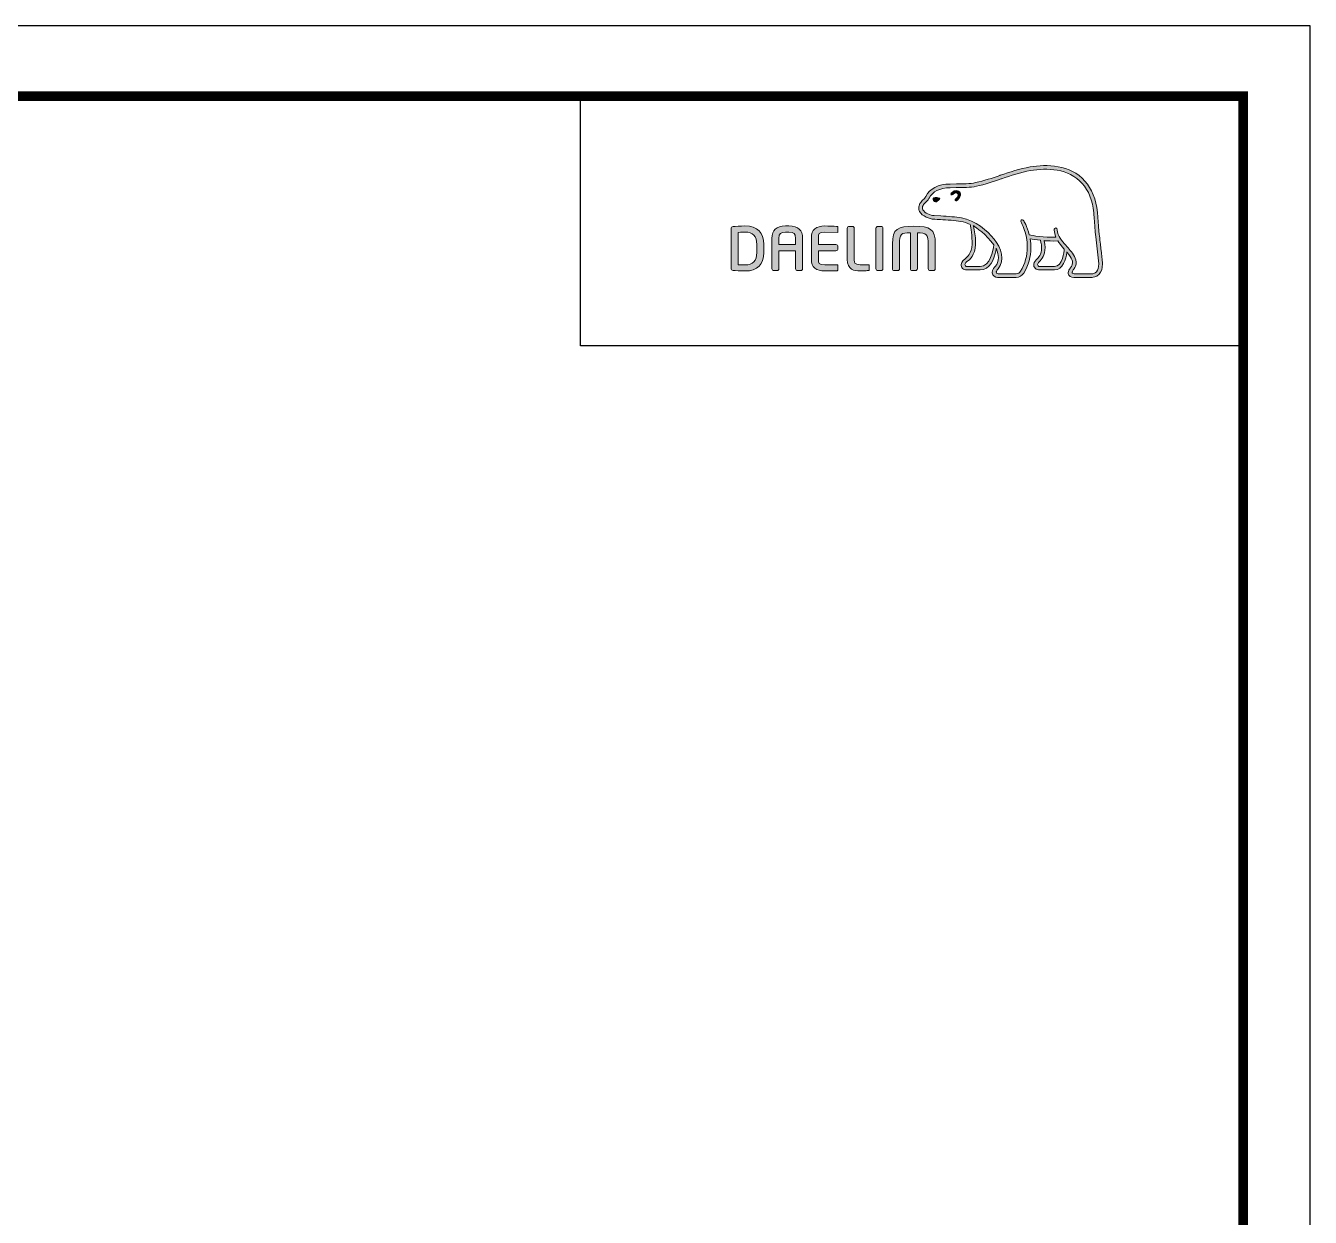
# Model space of a CAD drawing. Extents: x 0 to 1128, y 0 to 827.
# Drawn here: x 778.8 to 1128.4, y 502.5 to 826.8 of the extents above; entities that cross this region are included whole.
import ezdxf

# ---------------------------------------------------------------- set-up
doc = ezdxf.new("R2010")
doc.units = 0
doc.header["$LTSCALE"] = 10
doc.header["$MEASUREMENT"] = 0
doc.layers.get('0').update_dxf_attribs({"linetype": 'CONTINUOUS'})
doc.layers.add('레이어 1', color=7, linetype='CONTINUOUS', lineweight=0)

msp = doc.modelspace()

# ---------------------------------------------------------------- hatches: boundary and pattern name
at = {"layer": '레이어 1'}
h = msp.add_hatch(color=5, dxfattribs=at)
h.dxf.hatch_style = 1
edge = h.paths.add_edge_path(flags=16)
edge.add_spline(control_points=[(1070.21, 759.84), (1069.72, 759.3), (1069.1, 759.29), (1069.08, 759.29), (1069.08, 759.29), (1064.13, 759.29), (1064.13, 759.29), (1063.95, 759.29), (1063.81, 759.34), (1063.72, 759.42), (1063.64, 759.5), (1063.61, 759.61), (1063.61, 759.75), (1063.61, 760.03), (1063.81, 760.28), (1064.03, 760.56), (1064.23, 760.81), (1064.42, 761.06), (1064.52, 761.36), (1064.79, 762.09), (1064.77, 762.87), (1064.44, 763.55), (1063.86, 764.79), (1062.99, 765.76), (1062.15, 766.71), (1062.15, 766.71), (1061.87, 767.02), (1061.87, 767.02), (1060.78, 768.24), (1059.65, 769.5), (1059.56, 771.2), (1059.54, 771.54), (1059.38, 771.75), (1059.16, 771.74), (1059.16, 771.74), (1058.84, 771.58), (1058.84, 771.58), (1058.75, 771.49), (1058.7, 771.35), (1058.7, 771.18), (1058.7, 771.18), (1058.7, 771.12), (1058.7, 771.12), (1058.75, 770.51), (1058.9, 769.9), (1059.15, 769.27), (1059.15, 769.27), (1059.18, 769.21), (1059.18, 769.21), (1059.18, 769.21), (1059.11, 769.21), (1059.11, 769.21), (1055.94, 769.08), (1052.82, 769.68), (1051.91, 769.9), (1051.34, 772.17), (1050.42, 773.68), (1050.38, 773.74), (1050.31, 773.86), (1050.2, 773.95), (1050.09, 773.98), (1050.09, 773.98), (1049.82, 773.94), (1049.79, 773.94), (1049.77, 773.91), (1049.72, 773.84), (1049.62, 773.71), (1049.62, 773.71), (1049.6, 773.59), (1049.6, 773.59), (1049.6, 773.59), (1049.69, 773.29), (1049.69, 773.29), (1049.76, 773.17), (1051.39, 770.32), (1051.39, 766.53), (1051.39, 764.2), (1050.78, 762), (1049.57, 759.99), (1049.28, 759.5), (1048.9, 759.29), (1048.33, 759.29), (1048.33, 759.29), (1043.45, 759.29), (1043.45, 759.29), (1043.29, 759.29), (1042.95, 759.4), (1042.95, 759.76), (1042.95, 759.95), (1043.13, 760.27), (1043.43, 760.61), (1045.47, 762.87), (1044.29, 766.41), (1042.34, 768.73), (1040.46, 770.98), (1037.39, 773.81), (1033.44, 774.51), (1032.04, 774.75), (1029.75, 774.89), (1027.89, 775), (1027.89, 775), (1026.02, 775.11), (1026.02, 775.11), (1025.05, 775.19), (1023.46, 775.78), (1022.98, 776.69), (1022.77, 777.07), (1022.8, 777.46), (1023.05, 777.9), (1023.21, 778.17), (1023.44, 778.4), (1023.71, 778.68), (1024.02, 778.99), (1024.34, 779.31), (1024.59, 779.74), (1024.59, 779.74), (1024.66, 779.87), (1024.66, 779.87), (1025.6, 781.68), (1027.54, 782.63), (1030.43, 782.7), (1030.43, 782.7), (1032.06, 782.72), (1032.06, 782.72), (1033.84, 782.73), (1035.87, 782.74), (1037.54, 783.1), (1039.88, 783.6), (1042.23, 784.41), (1044.3, 785.11), (1044.3, 785.11), (1044.37, 785.13), (1044.37, 785.13), (1046.93, 786.01), (1049.58, 786.92), (1052.29, 787.36), (1056.63, 788.08), (1062.59, 788.05), (1066.34, 783.85), (1068.07, 781.9), (1069.13, 779.22), (1069.5, 775.88), (1069.5, 775.88), (1069.49, 775.89), (1069.48, 775.9), (1069.5, 775.84), (1069.53, 775.46), (1069.69, 773.34), (1069.73, 772.32), (1069.78, 771.26), (1070.05, 769.31), (1070.05, 769.31), (1070.8, 762.76), (1070.8, 762.76), (1070.8, 762.76), (1070.85, 761.96), (1070.85, 761.96), (1070.85, 761.02), (1070.63, 760.31), (1070.21, 759.84)], knot_values=[0, 0, 0, 0, 1, 1, 1, 2, 2, 2, 3, 3, 3, 4, 4, 4, 5, 5, 5, 6, 6, 6, 7, 7, 7, 8, 8, 8, 9, 9, 9, 10, 10, 10, 11, 11, 11, 12, 12, 12, 13, 13, 13, 14, 14, 14, 15, 15, 15, 16, 16, 16, 17, 17, 17, 18, 18, 18, 19, 19, 19, 20, 20, 20, 21, 21, 21, 22, 22, 22, 23, 23, 23, 24, 24, 24, 25, 25, 25, 26, 26, 26, 27, 27, 27, 28, 28, 28, 29, 29, 29, 30, 30, 30, 31, 31, 31, 32, 32, 32, 33, 33, 33, 34, 34, 34, 35, 35, 35, 36, 36, 36, 37, 37, 37, 38, 38, 38, 39, 39, 39, 40, 40, 40, 41, 41, 41, 42, 42, 42, 43, 43, 43, 44, 44, 44, 45, 45, 45, 46, 46, 46, 47, 47, 47, 48, 48, 48, 49, 49, 49, 50, 50, 50, 51, 51, 51, 52, 52, 52, 53, 53, 53, 53], degree=3, periodic=0)
edge = h.paths.add_edge_path(flags=16)
edge.add_spline(control_points=[(1058.77, 761.25), (1058.77, 761.25), (1054.74, 761.25), (1054.74, 761.25), (1054.44, 761.25), (1054.2, 761.49), (1054.2, 761.8), (1054.2, 762.01), (1054.39, 762.28), (1054.56, 762.46), (1055.38, 763.25), (1056.22, 764.33), (1056.22, 766.39), (1056.22, 766.39), (1056.17, 767.32), (1056.17, 767.32), (1056.17, 767.32), (1056.02, 768.23), (1056.02, 768.23), (1056.02, 768.23), (1056.01, 768.29), (1056.01, 768.29), (1056.01, 768.29), (1056.07, 768.28), (1056.07, 768.28), (1056.82, 768.23), (1058.29, 768.15), (1059.69, 768.22), (1060.04, 767.65), (1060.61, 766.92), (1061.45, 765.96), (1061.41, 765.47), (1061.01, 761.25), (1058.77, 761.25)], knot_values=[0, 0, 0, 0, 1, 1, 1, 2, 2, 2, 3, 3, 3, 4, 4, 4, 5, 5, 5, 6, 6, 6, 7, 7, 7, 8, 8, 8, 9, 9, 9, 10, 10, 10, 11, 11, 11, 11], degree=3, periodic=0)
edge = h.paths.add_edge_path(flags=16)
edge.add_spline(control_points=[(1038.52, 761.25), (1038.52, 761.25), (1034.98, 761.25), (1034.98, 761.25), (1034.71, 761.25), (1034.42, 761.47), (1034.42, 761.8), (1034.42, 761.99), (1034.59, 762.24), (1034.89, 762.48), (1035.79, 763.19), (1037.14, 764.27), (1037.29, 767.26), (1037.29, 767.26), (1037.31, 768.07), (1037.31, 768.07), (1037.31, 769.34), (1037.02, 770.87), (1036.75, 772.24), (1036.75, 772.24), (1036.7, 772.38), (1036.7, 772.38), (1036.7, 772.38), (1036.82, 772.29), (1036.82, 772.29), (1037.34, 771.97), (1040.24, 770.01), (1042.29, 767.11), (1042.12, 765.74), (1041.35, 761.25), (1038.52, 761.25)], knot_values=[0, 0, 0, 0, 1, 1, 1, 2, 2, 2, 3, 3, 3, 4, 4, 4, 5, 5, 5, 6, 6, 6, 7, 7, 7, 8, 8, 8, 9, 9, 9, 10, 10, 10, 10], degree=3, periodic=0)
edge = h.paths.add_edge_path()
edge.add_spline(control_points=[(1071.8, 762.86), (1071.8, 762.87), (1071.05, 769.44), (1071.05, 769.44), (1070.77, 771.41), (1070.73, 772.46), (1070.69, 773.39), (1070.69, 773.39), (1070.51, 775.98), (1070.51, 775.98), (1070.11, 779.54), (1068.96, 782.41), (1067.09, 784.51), (1063.04, 789.06), (1056.72, 789.11), (1052.13, 788.35), (1049.31, 787.88), (1046.62, 786.96), (1044.02, 786.07), (1044.02, 786.07), (1043.93, 786.04), (1043.93, 786.04), (1041.9, 785.35), (1039.59, 784.56), (1037.33, 784.08), (1035.77, 783.75), (1033.82, 783.73), (1032.1, 783.72), (1032.1, 783.72), (1030.39, 783.7), (1030.39, 783.7), (1027.12, 783.62), (1024.89, 782.49), (1023.76, 780.33), (1023.76, 780.33), (1023.71, 780.24), (1023.71, 780.24), (1023.53, 779.91), (1023.25, 779.64), (1023, 779.39), (1022.73, 779.11), (1022.42, 778.8), (1022.19, 778.41), (1021.95, 778.01), (1021.83, 777.6), (1021.83, 777.2), (1021.83, 776.87), (1021.92, 776.54), (1022.09, 776.23), (1022.78, 774.91), (1024.77, 774.2), (1025.95, 774.12), (1025.95, 774.12), (1027.7, 774.01), (1027.74, 774.01), (1029.48, 773.91), (1031.87, 773.77), (1033.26, 773.52), (1034.08, 773.38), (1035.01, 773.09), (1035.86, 772.68), (1035.92, 772.46), (1036.36, 770.49), (1036.36, 768.07), (1036.36, 768.07), (1036.35, 767.3), (1036.35, 767.3), (1036.22, 764.75), (1035.1, 763.86), (1034.29, 763.2), (1034.2, 763.14), (1033.48, 762.53), (1033.43, 761.81), (1033.39, 761.4), (1033.51, 761.02), (1033.76, 760.75), (1034.03, 760.46), (1034.44, 760.31), (1034.98, 760.31), (1034.98, 760.31), (1038.52, 760.31), (1038.52, 760.31), (1041.17, 760.31), (1042.48, 763.17), (1042.88, 765.84), (1042.88, 765.84), (1042.89, 766.22), (1042.89, 766.22), (1042.89, 766.22), (1043, 766.03), (1043, 766.03), (1043.34, 765.27), (1043.54, 764.37), (1043.54, 763.69), (1043.54, 762.73), (1043.25, 761.9), (1042.69, 761.27), (1042.54, 761.13), (1041.83, 760.4), (1041.83, 759.66), (1041.83, 759.66), (1041.84, 759.54), (1041.84, 759.54), (1041.94, 758.68), (1042.64, 758.29), (1043.29, 758.29), (1043.29, 758.29), (1048.33, 758.29), (1048.33, 758.29), (1049.24, 758.29), (1049.96, 758.7), (1050.43, 759.47), (1051.71, 761.6), (1052.36, 763.91), (1052.36, 766.34), (1052.36, 767.09), (1052.29, 767.9), (1052.15, 768.74), (1052.15, 768.74), (1052.14, 768.81), (1052.14, 768.81), (1052.14, 768.81), (1052.2, 768.79), (1052.2, 768.79), (1052.81, 768.68), (1053.78, 768.51), (1054.99, 768.38), (1054.99, 768.38), (1055.02, 768.37), (1055.02, 768.37), (1055.02, 768.37), (1055.18, 767.45), (1055.18, 767.45), (1055.18, 767.45), (1055.22, 767.23), (1055.22, 767.23), (1055.22, 767.23), (1055.27, 766.41), (1055.27, 766.41), (1055.27, 764.45), (1054.38, 763.6), (1053.9, 763.14), (1053.89, 763.14), (1053.23, 762.46), (1053.15, 761.86), (1053.15, 761.86), (1053.13, 761.67), (1053.13, 761.67), (1053.13, 761.48), (1053.18, 761.11), (1053.51, 760.77), (1053.8, 760.47), (1054.25, 760.31), (1054.85, 760.31), (1054.85, 760.31), (1058.77, 760.31), (1058.77, 760.31), (1061.16, 760.31), (1061.87, 763.34), (1062.16, 765.04), (1062.16, 765.04), (1062.18, 765.21), (1062.18, 765.21), (1062.18, 765.21), (1062.27, 765.09), (1062.27, 765.09), (1062.82, 764.38), (1063.3, 763.6), (1063.53, 763.12), (1063.65, 762.87), (1063.72, 762.59), (1063.72, 762.31), (1063.72, 762.31), (1063.63, 761.74), (1063.63, 761.74), (1063.54, 761.43), (1063.33, 761.15), (1063.12, 760.87), (1062.82, 760.48), (1062.51, 760.07), (1062.51, 759.58), (1062.51, 759.58), (1062.54, 759.31), (1062.54, 759.31), (1062.68, 758.65), (1063.21, 758.29), (1064.03, 758.29), (1064.03, 758.29), (1069.07, 758.29), (1069.07, 758.29), (1069.18, 758.29), (1070.17, 758.31), (1070.94, 759.15), (1071.56, 759.82), (1071.86, 760.73), (1071.86, 761.95), (1071.86, 761.95), (1071.8, 762.85), (1071.8, 762.86)], knot_values=[0, 0, 0, 0, 1, 1, 1, 2, 2, 2, 3, 3, 3, 4, 4, 4, 5, 5, 5, 6, 6, 6, 7, 7, 7, 8, 8, 8, 9, 9, 9, 10, 10, 10, 11, 11, 11, 12, 12, 12, 13, 13, 13, 14, 14, 14, 15, 15, 15, 16, 16, 16, 17, 17, 17, 18, 18, 18, 19, 19, 19, 20, 20, 20, 21, 21, 21, 22, 22, 22, 23, 23, 23, 24, 24, 24, 25, 25, 25, 26, 26, 26, 27, 27, 27, 28, 28, 28, 29, 29, 29, 30, 30, 30, 31, 31, 31, 32, 32, 32, 33, 33, 33, 34, 34, 34, 35, 35, 35, 36, 36, 36, 37, 37, 37, 38, 38, 38, 39, 39, 39, 40, 40, 40, 41, 41, 41, 42, 42, 42, 43, 43, 43, 44, 44, 44, 45, 45, 45, 46, 46, 46, 47, 47, 47, 48, 48, 48, 49, 49, 49, 50, 50, 50, 51, 51, 51, 52, 52, 52, 53, 53, 53, 54, 54, 54, 55, 55, 55, 56, 56, 56, 57, 57, 57, 58, 58, 58, 59, 59, 59, 60, 60, 60, 61, 61, 61, 62, 62, 62, 63, 63, 63, 64, 64, 64, 65, 65, 65, 66, 66, 66, 66], degree=3, periodic=0)
edge = h.paths.add_edge_path(flags=0)
edge.add_spline(control_points=[(1025.87, 779.87), (1025.87, 779.87), (1026.6, 780.2), (1027.51, 779.85), (1027.51, 779.85), (1027.62, 779.8), (1027.47, 779.59), (1027.03, 779), (1026.6, 778.87), (1026.6, 778.87), (1026.6, 778.87), (1026.28, 778.76), (1026.1, 778.97), (1025.74, 779.39), (1025.73, 779.64), (1025.73, 779.64), (1025.73, 779.64), (1025.7, 779.82), (1025.87, 779.87)], knot_values=[0, 0, 0, 0, 1, 1, 1, 2, 2, 2, 3, 3, 3, 4, 4, 4, 5, 5, 5, 6, 6, 6, 6], degree=3, periodic=0)
edge = h.paths.add_edge_path(flags=0)
edge.add_spline(control_points=[(1030.7, 781.21), (1030.6, 781.09), (1030.59, 780.89), (1030.7, 780.79), (1030.82, 780.69), (1031.01, 780.71), (1031.12, 780.83), (1031.18, 780.89), (1031.78, 781.61), (1032.3, 781.24), (1032.49, 781.11), (1032.57, 780.91), (1032.54, 780.66), (1032.5, 780.26), (1032.15, 779.81), (1031.91, 779.65), (1031.77, 779.57), (1031.68, 779.39), (1031.75, 779.25), (1031.81, 779.11), (1031.99, 779.06), (1032.14, 779.13), (1032.57, 779.34), (1033.12, 780.03), (1033.2, 780.68), (1033.25, 781.13), (1033.04, 781.5), (1032.68, 781.75), (1031.91, 782.3), (1031.03, 781.56), (1030.7, 781.21)], knot_values=[0, 0, 0, 0, 1, 1, 1, 2, 2, 2, 3, 3, 3, 4, 4, 4, 5, 5, 5, 6, 6, 6, 7, 7, 7, 8, 8, 8, 9, 9, 9, 10, 10, 10, 10], degree=3, periodic=0)
edge = h.paths.add_edge_path(flags=0)
edge.add_spline(control_points=[(1030.61, 780.68), (1030.61, 780.68), (1030.61, 780.68), (1030.61, 780.68), (1030.61, 780.68), (1030.61, 780.68), (1030.61, 780.68)], knot_values=[0, 0, 0, 0, 1, 1, 1, 2, 2, 2, 2], degree=3, periodic=0)
h = msp.add_hatch(color=5, dxfattribs=at)
h.dxf.hatch_style = 2
edge = h.paths.add_edge_path()
edge.add_spline(control_points=[(1025.87, 779.87), (1025.87, 779.87), (1026.6, 780.2), (1027.51, 779.85), (1027.51, 779.85), (1027.62, 779.8), (1027.47, 779.59), (1027.03, 779), (1026.6, 778.87), (1026.6, 778.87), (1026.6, 778.87), (1026.28, 778.76), (1026.1, 778.97), (1025.74, 779.39), (1025.73, 779.64), (1025.73, 779.64), (1025.73, 779.64), (1025.7, 779.82), (1025.87, 779.87)], knot_values=[0, 0, 0, 0, 1, 1, 1, 2, 2, 2, 3, 3, 3, 4, 4, 4, 5, 5, 5, 6, 6, 6, 6], degree=3, periodic=0)
h = msp.add_hatch(color=5, dxfattribs=at)
h.dxf.hatch_style = 2
edge = h.paths.add_edge_path()
edge.add_spline(control_points=[(1030.7, 781.21), (1030.6, 781.09), (1030.59, 780.89), (1030.7, 780.79), (1030.82, 780.69), (1031.01, 780.71), (1031.12, 780.83), (1031.18, 780.89), (1031.78, 781.61), (1032.3, 781.24), (1032.49, 781.11), (1032.57, 780.91), (1032.54, 780.66), (1032.5, 780.26), (1032.15, 779.81), (1031.91, 779.65), (1031.77, 779.57), (1031.68, 779.39), (1031.75, 779.25), (1031.81, 779.11), (1031.99, 779.06), (1032.14, 779.13), (1032.57, 779.34), (1033.12, 780.03), (1033.2, 780.68), (1033.25, 781.13), (1033.04, 781.5), (1032.68, 781.75), (1031.91, 782.3), (1031.03, 781.56), (1030.7, 781.21)], knot_values=[0, 0, 0, 0, 1, 1, 1, 2, 2, 2, 3, 3, 3, 4, 4, 4, 5, 5, 5, 6, 6, 6, 7, 7, 7, 8, 8, 8, 9, 9, 9, 10, 10, 10, 10], degree=3, periodic=0)
h = msp.add_hatch(color=5, dxfattribs=at)
h.dxf.hatch_style = 2
edge = h.paths.add_edge_path()
edge.add_spline(control_points=[(977.78, 765.1), (977.78, 762.8), (976.73, 761.68), (974.57, 761.68), (974.57, 761.68), (973.09, 761.71), (972.71, 761.72), (972.71, 761.72), (972.71, 770.53), (972.71, 770.53), (973.47, 770.61), (974.56, 770.62), (974.57, 770.62), (976.79, 770.62), (977.78, 769.57), (977.78, 767.21), (977.78, 767.21), (977.78, 765.1), (977.78, 765.1)], knot_values=[0, 0, 0, 0, 1, 1, 1, 2, 2, 2, 3, 3, 3, 4, 4, 4, 5, 5, 5, 6, 6, 6, 6], degree=3, periodic=0)
edge = h.paths.add_edge_path()
edge.add_spline(control_points=[(974.57, 772.28), (973.37, 772.28), (971.82, 772.2), (971.31, 772.12), (970.99, 772.07), (970.78, 771.83), (970.78, 771.51), (970.78, 771.51), (970.78, 760.79), (970.78, 760.79), (970.78, 760.46), (970.99, 760.23), (971.32, 760.18), (971.8, 760.1), (973.35, 760.03), (974.57, 760.03), (977.92, 760.03), (979.68, 761.78), (979.68, 765.1), (979.68, 765.1), (979.68, 767.21), (979.68, 767.21), (979.68, 770.52), (977.92, 772.28), (974.57, 772.28)], knot_values=[0, 0, 0, 0, 1, 1, 1, 2, 2, 2, 3, 3, 3, 4, 4, 4, 5, 5, 5, 6, 6, 6, 7, 7, 7, 8, 8, 8, 8], degree=3, periodic=0)
h = msp.add_hatch(color=5, dxfattribs=at)
h.dxf.hatch_style = 2
edge = h.paths.add_edge_path()
edge.add_spline(control_points=[(988.32, 767.22), (988.32, 767.22), (983.8, 767.22), (983.8, 767.22), (983.8, 767.39), (983.8, 768.83), (983.8, 768.83), (983.8, 770.33), (984.25, 770.59), (985.59, 770.59), (985.59, 770.59), (986.53, 770.59), (986.53, 770.59), (987.87, 770.59), (988.32, 770.33), (988.32, 768.83), (988.32, 768.83), (988.32, 767.39), (988.32, 767.22)], knot_values=[0, 0, 0, 0, 1, 1, 1, 2, 2, 2, 3, 3, 3, 4, 4, 4, 5, 5, 5, 6, 6, 6, 6], degree=3, periodic=0)
edge = h.paths.add_edge_path()
edge.add_spline(control_points=[(986.53, 772.28), (986.53, 772.28), (985.59, 772.28), (985.59, 772.28), (983.04, 772.28), (981.9, 771.21), (981.9, 768.83), (981.9, 768.83), (981.9, 760.67), (981.9, 760.67), (981.9, 760.38), (982.13, 760.14), (982.4, 760.14), (982.4, 760.14), (983.3, 760.14), (983.3, 760.14), (983.61, 760.14), (983.8, 760.41), (983.8, 760.67), (983.8, 760.67), (983.8, 765.36), (983.8, 765.54), (983.8, 765.54), (988.32, 765.54), (988.32, 765.54), (988.32, 765.36), (988.32, 760.67), (988.32, 760.67), (988.32, 760.37), (988.55, 760.14), (988.83, 760.14), (988.83, 760.14), (989.71, 760.14), (989.71, 760.14), (990.02, 760.14), (990.23, 760.41), (990.23, 760.67), (990.23, 760.67), (990.23, 768.83), (990.23, 768.83), (990.23, 771.21), (989.09, 772.28), (986.53, 772.28)], knot_values=[0, 0, 0, 0, 1, 1, 1, 2, 2, 2, 3, 3, 3, 4, 4, 4, 5, 5, 5, 6, 6, 6, 7, 7, 7, 8, 8, 8, 9, 9, 9, 10, 10, 10, 11, 11, 11, 12, 12, 12, 13, 13, 13, 14, 14, 14, 14], degree=3, periodic=0)
h = msp.add_hatch(color=5, dxfattribs=at)
h.dxf.hatch_style = 2
edge = h.paths.add_edge_path()
edge.add_spline(control_points=[(992.65, 769.16), (992.65, 769.16), (992.65, 763.15), (992.65, 763.15), (992.65, 761.05), (993.86, 760.03), (996.33, 760.03), (997.42, 760.03), (998.9, 760.05), (999.49, 760.1), (999.48, 760.1), (999.78, 760.13), (999.78, 760.13), (999.78, 760.13), (999.87, 760.14), (999.87, 760.14), (999.87, 760.14), (999.87, 761.75), (999.87, 761.75), (999.87, 761.75), (996.34, 761.75), (996.34, 761.75), (994.57, 761.75), (994.57, 762.25), (994.57, 763.15), (994.57, 763.15), (994.57, 765.38), (994.57, 765.55), (994.75, 765.55), (999.31, 765.55), (999.31, 765.55), (999.61, 765.55), (999.86, 765.79), (999.86, 766.08), (999.86, 766.08), (999.86, 766.68), (999.86, 766.68), (999.86, 766.97), (999.61, 767.21), (999.31, 767.21), (999.31, 767.21), (994.75, 767.21), (994.57, 767.21), (994.57, 767.38), (994.57, 769.16), (994.57, 769.16), (994.57, 770.06), (994.57, 770.56), (996.34, 770.56), (996.34, 770.56), (999.87, 770.54), (999.87, 770.54), (999.87, 770.54), (999.87, 772.14), (999.87, 772.14), (999.87, 772.14), (999.49, 772.18), (999.49, 772.18), (998.8, 772.24), (997.21, 772.28), (996.33, 772.28), (993.86, 772.28), (992.65, 771.26), (992.65, 769.16)], knot_values=[0, 0, 0, 0, 1, 1, 1, 2, 2, 2, 3, 3, 3, 4, 4, 4, 5, 5, 5, 6, 6, 6, 7, 7, 7, 8, 8, 8, 9, 9, 9, 10, 10, 10, 11, 11, 11, 12, 12, 12, 13, 13, 13, 14, 14, 14, 15, 15, 15, 16, 16, 16, 17, 17, 17, 18, 18, 18, 19, 19, 19, 20, 20, 20, 21, 21, 21, 21], degree=3, periodic=0)
h = msp.add_hatch(color=5, dxfattribs=at)
h.dxf.hatch_style = 2
edge = h.paths.add_edge_path()
edge.add_spline(control_points=[(1002.93, 772.17), (1002.63, 772.17), (1002.38, 771.92), (1002.38, 771.64), (1002.38, 771.64), (1002.38, 763.15), (1002.38, 763.15), (1002.38, 760.38), (1004.27, 760.03), (1005.92, 760.03), (1007.12, 760.03), (1007.43, 760.08), (1007.79, 760.14), (1007.79, 760.14), (1008, 760.17), (1008, 760.17), (1007.99, 760.17), (1008.27, 760.2), (1008.27, 760.2), (1008.27, 760.2), (1008.36, 760.22), (1008.36, 760.22), (1008.36, 760.22), (1008.36, 761.75), (1008.36, 761.75), (1008.36, 761.75), (1005.93, 761.75), (1005.93, 761.75), (1004.3, 761.75), (1004.3, 762.37), (1004.3, 762.97), (1004.3, 762.97), (1004.3, 771.64), (1004.3, 771.64), (1004.3, 771.92), (1004.05, 772.17), (1003.75, 772.17), (1003.75, 772.17), (1002.93, 772.17), (1002.93, 772.17)], knot_values=[0, 0, 0, 0, 1, 1, 1, 2, 2, 2, 3, 3, 3, 4, 4, 4, 5, 5, 5, 6, 6, 6, 7, 7, 7, 8, 8, 8, 9, 9, 9, 10, 10, 10, 11, 11, 11, 12, 12, 12, 13, 13, 13, 13], degree=3, periodic=0)
h = msp.add_hatch(color=5, dxfattribs=at)
h.dxf.hatch_style = 2
edge = h.paths.add_edge_path()
edge.add_spline(control_points=[(1010.72, 772.17), (1010.4, 772.17), (1010.21, 771.9), (1010.21, 771.65), (1010.21, 771.65), (1010.21, 760.67), (1010.21, 760.67), (1010.21, 760.37), (1010.44, 760.14), (1010.72, 760.14), (1010.72, 760.14), (1011.61, 760.14), (1011.61, 760.14), (1011.93, 760.14), (1012.12, 760.41), (1012.12, 760.67), (1012.12, 760.67), (1012.12, 771.65), (1012.12, 771.65), (1012.12, 771.94), (1011.9, 772.17), (1011.61, 772.17), (1011.61, 772.17), (1010.72, 772.17), (1010.72, 772.17)], knot_values=[0, 0, 0, 0, 1, 1, 1, 2, 2, 2, 3, 3, 3, 4, 4, 4, 5, 5, 5, 6, 6, 6, 7, 7, 7, 8, 8, 8, 8], degree=3, periodic=0)
h = msp.add_hatch(color=5, dxfattribs=at)
h.dxf.hatch_style = 2
edge = h.paths.add_edge_path()
edge.add_spline(control_points=[(1014.69, 767.43), (1014.69, 767.43), (1014.69, 760.67), (1014.69, 760.67), (1014.69, 760.37), (1014.92, 760.14), (1015.2, 760.14), (1015.2, 760.14), (1016.11, 760.14), (1016.11, 760.14), (1016.43, 760.14), (1016.62, 760.41), (1016.62, 760.67), (1016.62, 760.67), (1016.62, 767.26), (1016.62, 767.26), (1016.62, 770.17), (1017.11, 770.45), (1019.57, 770.46), (1019.57, 770.28), (1019.57, 760.67), (1019.57, 760.67), (1019.57, 760.36), (1019.79, 760.14), (1020.08, 760.14), (1020.08, 760.14), (1020.97, 760.14), (1020.97, 760.14), (1021.29, 760.14), (1021.48, 760.41), (1021.48, 760.67), (1021.48, 760.67), (1021.48, 770.25), (1021.48, 770.44), (1022.63, 770.43), (1023.43, 770.34), (1023.87, 769.9), (1024.33, 769.44), (1024.42, 768.58), (1024.42, 767.26), (1024.42, 767.26), (1024.42, 760.67), (1024.42, 760.67), (1024.42, 760.38), (1024.66, 760.14), (1024.94, 760.14), (1024.94, 760.14), (1025.84, 760.14), (1025.84, 760.14), (1026.16, 760.14), (1026.35, 760.41), (1026.35, 760.67), (1026.35, 760.67), (1026.35, 767.43), (1026.35, 767.43), (1026.35, 771.52), (1024.9, 772.22), (1020.53, 772.22), (1016.15, 772.22), (1014.69, 771.52), (1014.69, 767.43)], knot_values=[0, 0, 0, 0, 1, 1, 1, 2, 2, 2, 3, 3, 3, 4, 4, 4, 5, 5, 5, 6, 6, 6, 7, 7, 7, 8, 8, 8, 9, 9, 9, 10, 10, 10, 11, 11, 11, 12, 12, 12, 13, 13, 13, 14, 14, 14, 15, 15, 15, 16, 16, 16, 17, 17, 17, 18, 18, 18, 19, 19, 19, 20, 20, 20, 20], degree=3, periodic=0)

# ---------------------------------------------------------------- linework, layer by layer
at = {"color": 5, "ltscale": 0.5}
msp.add_line((929.8, 739.68), (929.8, 807.6), dxfattribs=at)
at = {"color": 5}
msp.add_line((1038.36, 760.31), (1038.36, 760.31), dxfattribs=at)
at = {"color": 5, "ltscale": 40}
msp.add_line((1110.15, 739.68), (929.8, 739.68), dxfattribs=at)
at = {"ltscale": 0.5}
msp.add_lwpolyline([(0, 0), (1128.4, 0), (1128.4, 826.8), (0, 826.8)], close=True, dxfattribs=at)
at = {"color": 5, "linetype": 'ByBlock', "lineweight": 200, "const_width": 2.6}
msp.add_lwpolyline([(18.14, 35.4), (1110.14, 35.4), (1110.14, 807.6), (18.14, 807.6)], close=True, dxfattribs=at)
at = {"layer": '레이어 1', "color": 5}
for points, knots in [([(1071.8, 762.86), (1071.8, 762.87), (1071.05, 769.44), (1071.05, 769.44), (1070.77, 771.41), (1070.73, 772.46), (1070.69, 773.39), (1070.69, 773.39), (1070.51, 775.98), (1070.51, 775.98), (1070.11, 779.54), (1068.96, 782.41), (1067.09, 784.51), (1063.04, 789.06), (1056.72, 789.11), (1052.13, 788.35), (1049.31, 787.88), (1046.62, 786.96), (1044.02, 786.07), (1044.02, 786.07), (1043.93, 786.04), (1043.93, 786.04), (1041.9, 785.35), (1039.59, 784.56), (1037.33, 784.08), (1035.77, 783.75), (1033.82, 783.73), (1032.1, 783.72), (1032.1, 783.72), (1030.39, 783.7), (1030.39, 783.7), (1027.12, 783.62), (1024.89, 782.49), (1023.76, 780.33), (1023.76, 780.33), (1023.71, 780.24), (1023.71, 780.24), (1023.53, 779.91), (1023.25, 779.64), (1023, 779.39), (1022.73, 779.11), (1022.42, 778.8), (1022.19, 778.41), (1021.95, 778.01), (1021.83, 777.6), (1021.83, 777.2), (1021.83, 776.87), (1021.92, 776.54), (1022.09, 776.23), (1022.78, 774.91), (1024.77, 774.2), (1025.95, 774.12), (1025.95, 774.12), (1027.7, 774.01), (1027.74, 774.01), (1029.48, 773.91), (1031.87, 773.77), (1033.26, 773.52), (1034.08, 773.38), (1035.01, 773.09), (1035.86, 772.68), (1035.92, 772.46), (1036.36, 770.49), (1036.36, 768.07), (1036.36, 768.07), (1036.35, 767.3), (1036.35, 767.3), (1036.22, 764.75), (1035.1, 763.86), (1034.29, 763.2), (1034.2, 763.14), (1033.48, 762.53), (1033.43, 761.81), (1033.39, 761.4), (1033.51, 761.02), (1033.76, 760.75), (1034.03, 760.46), (1034.44, 760.31), (1034.98, 760.31), (1034.98, 760.31), (1038.52, 760.31), (1038.52, 760.31), (1041.17, 760.31), (1042.48, 763.17), (1042.88, 765.84), (1042.88, 765.84), (1042.89, 766.22), (1042.89, 766.22), (1042.89, 766.22), (1043, 766.03), (1043, 766.03), (1043.34, 765.27), (1043.54, 764.37), (1043.54, 763.69), (1043.54, 762.73), (1043.25, 761.9), (1042.69, 761.27), (1042.54, 761.13), (1041.83, 760.4), (1041.83, 759.66), (1041.83, 759.66), (1041.84, 759.54), (1041.84, 759.54), (1041.94, 758.68), (1042.64, 758.29), (1043.29, 758.29), (1043.29, 758.29), (1048.33, 758.29), (1048.33, 758.29), (1049.24, 758.29), (1049.96, 758.7), (1050.43, 759.47), (1051.71, 761.6), (1052.36, 763.91), (1052.36, 766.34), (1052.36, 767.09), (1052.29, 767.9), (1052.15, 768.74), (1052.15, 768.74), (1052.14, 768.81), (1052.14, 768.81), (1052.14, 768.81), (1052.2, 768.79), (1052.2, 768.79), (1052.81, 768.68), (1053.78, 768.51), (1054.99, 768.38), (1054.99, 768.38), (1055.02, 768.37), (1055.02, 768.37), (1055.02, 768.37), (1055.18, 767.45), (1055.18, 767.45), (1055.18, 767.45), (1055.22, 767.23), (1055.22, 767.23), (1055.22, 767.23), (1055.27, 766.41), (1055.27, 766.41), (1055.27, 764.45), (1054.38, 763.6), (1053.9, 763.14), (1053.89, 763.14), (1053.23, 762.46), (1053.15, 761.86), (1053.15, 761.86), (1053.13, 761.67), (1053.13, 761.67), (1053.13, 761.48), (1053.18, 761.11), (1053.51, 760.77), (1053.8, 760.47), (1054.25, 760.31), (1054.85, 760.31), (1054.85, 760.31), (1058.77, 760.31), (1058.77, 760.31), (1061.16, 760.31), (1061.87, 763.34), (1062.16, 765.04), (1062.16, 765.04), (1062.18, 765.21), (1062.18, 765.21), (1062.18, 765.21), (1062.27, 765.09), (1062.27, 765.09), (1062.82, 764.38), (1063.3, 763.6), (1063.53, 763.12), (1063.65, 762.87), (1063.72, 762.59), (1063.72, 762.31), (1063.72, 762.31), (1063.63, 761.74), (1063.63, 761.74), (1063.54, 761.43), (1063.33, 761.15), (1063.12, 760.87), (1062.82, 760.48), (1062.51, 760.07), (1062.51, 759.58), (1062.51, 759.58), (1062.54, 759.31), (1062.54, 759.31), (1062.68, 758.65), (1063.21, 758.29), (1064.03, 758.29), (1064.03, 758.29), (1069.07, 758.29), (1069.07, 758.29), (1069.18, 758.29), (1070.17, 758.31), (1070.94, 759.15), (1071.56, 759.82), (1071.86, 760.73), (1071.86, 761.95), (1071.86, 761.95), (1071.8, 762.85), (1071.8, 762.86)], [0, 0, 0, 0, 1, 1, 1, 2, 2, 2, 3, 3, 3, 4, 4, 4, 5, 5, 5, 6, 6, 6, 7, 7, 7, 8, 8, 8, 9, 9, 9, 10, 10, 10, 11, 11, 11, 12, 12, 12, 13, 13, 13, 14, 14, 14, 15, 15, 15, 16, 16, 16, 17, 17, 17, 18, 18, 18, 19, 19, 19, 20, 20, 20, 21, 21, 21, 22, 22, 22, 23, 23, 23, 24, 24, 24, 25, 25, 25, 26, 26, 26, 27, 27, 27, 28, 28, 28, 29, 29, 29, 30, 30, 30, 31, 31, 31, 32, 32, 32, 33, 33, 33, 34, 34, 34, 35, 35, 35, 36, 36, 36, 37, 37, 37, 38, 38, 38, 39, 39, 39, 40, 40, 40, 41, 41, 41, 42, 42, 42, 43, 43, 43, 44, 44, 44, 45, 45, 45, 46, 46, 46, 47, 47, 47, 48, 48, 48, 49, 49, 49, 50, 50, 50, 51, 51, 51, 52, 52, 52, 53, 53, 53, 54, 54, 54, 55, 55, 55, 56, 56, 56, 57, 57, 57, 58, 58, 58, 59, 59, 59, 60, 60, 60, 61, 61, 61, 62, 62, 62, 63, 63, 63, 64, 64, 64, 65, 65, 65, 66, 66, 66, 66]), ([(1025.87, 779.87), (1025.87, 779.87), (1026.6, 780.2), (1027.51, 779.85), (1027.51, 779.85), (1027.62, 779.8), (1027.47, 779.59), (1027.03, 779), (1026.6, 778.87), (1026.6, 778.87), (1026.6, 778.87), (1026.28, 778.76), (1026.1, 778.97), (1025.74, 779.39), (1025.73, 779.64), (1025.73, 779.64), (1025.73, 779.64), (1025.7, 779.82), (1025.87, 779.87)], [0, 0, 0, 0, 1, 1, 1, 2, 2, 2, 3, 3, 3, 4, 4, 4, 5, 5, 5, 6, 6, 6, 6]), ([(1030.7, 781.21), (1030.6, 781.09), (1030.59, 780.89), (1030.7, 780.79), (1030.82, 780.69), (1031.01, 780.71), (1031.12, 780.83), (1031.18, 780.89), (1031.78, 781.61), (1032.3, 781.24), (1032.49, 781.11), (1032.57, 780.91), (1032.54, 780.66), (1032.5, 780.26), (1032.15, 779.81), (1031.91, 779.65), (1031.77, 779.57), (1031.68, 779.39), (1031.75, 779.25), (1031.81, 779.11), (1031.99, 779.06), (1032.14, 779.13), (1032.57, 779.34), (1033.12, 780.03), (1033.2, 780.68), (1033.25, 781.13), (1033.04, 781.5), (1032.68, 781.75), (1031.91, 782.3), (1031.03, 781.56), (1030.7, 781.21)], [0, 0, 0, 0, 1, 1, 1, 2, 2, 2, 3, 3, 3, 4, 4, 4, 5, 5, 5, 6, 6, 6, 7, 7, 7, 8, 8, 8, 9, 9, 9, 10, 10, 10, 10]), ([(1030.61, 780.68), (1030.61, 780.68), (1030.61, 780.68), (1030.61, 780.68), (1030.61, 780.68), (1030.61, 780.68), (1030.61, 780.68)], [0, 0, 0, 0, 1, 1, 1, 2, 2, 2, 2]), ([(1049.69, 773.29), (1049.76, 773.17), (1051.39, 770.32), (1051.39, 766.53), (1051.39, 764.2), (1050.78, 762), (1049.57, 759.99)], [24, 24, 24, 24, 25, 25, 25, 26, 26, 26, 26]), ([(974.57, 772.28), (973.37, 772.28), (971.82, 772.2), (971.31, 772.12), (970.99, 772.07), (970.78, 771.83), (970.78, 771.51), (970.78, 771.51), (970.78, 760.79), (970.78, 760.79), (970.78, 760.46), (970.99, 760.23), (971.32, 760.18), (971.8, 760.1), (973.35, 760.03), (974.57, 760.03), (977.92, 760.03), (979.68, 761.78), (979.68, 765.1), (979.68, 765.1), (979.68, 767.21), (979.68, 767.21), (979.68, 770.52), (977.92, 772.28), (974.57, 772.28)], [0, 0, 0, 0, 1, 1, 1, 2, 2, 2, 3, 3, 3, 4, 4, 4, 5, 5, 5, 6, 6, 6, 7, 7, 7, 8, 8, 8, 8]), ([(977.78, 765.1), (977.78, 762.8), (976.73, 761.68), (974.57, 761.68), (974.57, 761.68), (973.09, 761.71), (972.71, 761.72), (972.71, 761.72), (972.71, 770.53), (972.71, 770.53), (973.47, 770.61), (974.56, 770.62), (974.57, 770.62), (976.79, 770.62), (977.78, 769.57), (977.78, 767.21), (977.78, 767.21), (977.78, 765.1), (977.78, 765.1)], [0, 0, 0, 0, 1, 1, 1, 2, 2, 2, 3, 3, 3, 4, 4, 4, 5, 5, 5, 6, 6, 6, 6]), ([(986.53, 772.28), (986.53, 772.28), (985.59, 772.28), (985.59, 772.28), (983.04, 772.28), (981.9, 771.21), (981.9, 768.83), (981.9, 768.83), (981.9, 760.67), (981.9, 760.67), (981.9, 760.38), (982.13, 760.14), (982.4, 760.14), (982.4, 760.14), (983.3, 760.14), (983.3, 760.14), (983.61, 760.14), (983.8, 760.41), (983.8, 760.67), (983.8, 760.67), (983.8, 765.36), (983.8, 765.54), (983.8, 765.54), (988.32, 765.54), (988.32, 765.54), (988.32, 765.36), (988.32, 760.67), (988.32, 760.67), (988.32, 760.37), (988.55, 760.14), (988.83, 760.14), (988.83, 760.14), (989.71, 760.14), (989.71, 760.14), (990.02, 760.14), (990.23, 760.41), (990.23, 760.67), (990.23, 760.67), (990.23, 768.83), (990.23, 768.83), (990.23, 771.21), (989.09, 772.28), (986.53, 772.28)], [0, 0, 0, 0, 1, 1, 1, 2, 2, 2, 3, 3, 3, 4, 4, 4, 5, 5, 5, 6, 6, 6, 7, 7, 7, 8, 8, 8, 9, 9, 9, 10, 10, 10, 11, 11, 11, 12, 12, 12, 13, 13, 13, 14, 14, 14, 14]), ([(988.32, 767.22), (988.32, 767.22), (983.8, 767.22), (983.8, 767.22), (983.8, 767.39), (983.8, 768.83), (983.8, 768.83), (983.8, 770.33), (984.25, 770.59), (985.59, 770.59), (985.59, 770.59), (986.53, 770.59), (986.53, 770.59), (987.87, 770.59), (988.32, 770.33), (988.32, 768.83), (988.32, 768.83), (988.32, 767.39), (988.32, 767.22)], [0, 0, 0, 0, 1, 1, 1, 2, 2, 2, 3, 3, 3, 4, 4, 4, 5, 5, 5, 6, 6, 6, 6]), ([(992.65, 769.16), (992.65, 769.16), (992.65, 763.15), (992.65, 763.15), (992.65, 761.05), (993.86, 760.03), (996.33, 760.03), (997.42, 760.03), (998.9, 760.05), (999.49, 760.1), (999.48, 760.1), (999.78, 760.13), (999.78, 760.13), (999.78, 760.13), (999.87, 760.14), (999.87, 760.14), (999.87, 760.14), (999.87, 761.75), (999.87, 761.75), (999.87, 761.75), (996.34, 761.75), (996.34, 761.75), (994.57, 761.75), (994.57, 762.25), (994.57, 763.15), (994.57, 763.15), (994.57, 765.38), (994.57, 765.55), (994.75, 765.55), (999.31, 765.55), (999.31, 765.55), (999.61, 765.55), (999.86, 765.79), (999.86, 766.08), (999.86, 766.08), (999.86, 766.68), (999.86, 766.68), (999.86, 766.97), (999.61, 767.21), (999.31, 767.21), (999.31, 767.21), (994.75, 767.21), (994.57, 767.21), (994.57, 767.38), (994.57, 769.16), (994.57, 769.16), (994.57, 770.06), (994.57, 770.56), (996.34, 770.56), (996.34, 770.56), (999.87, 770.54), (999.87, 770.54), (999.87, 770.54), (999.87, 772.14), (999.87, 772.14), (999.87, 772.14), (999.49, 772.18), (999.49, 772.18), (998.8, 772.24), (997.21, 772.28), (996.33, 772.28), (993.86, 772.28), (992.65, 771.26), (992.65, 769.16)], [0, 0, 0, 0, 1, 1, 1, 2, 2, 2, 3, 3, 3, 4, 4, 4, 5, 5, 5, 6, 6, 6, 7, 7, 7, 8, 8, 8, 9, 9, 9, 10, 10, 10, 11, 11, 11, 12, 12, 12, 13, 13, 13, 14, 14, 14, 15, 15, 15, 16, 16, 16, 17, 17, 17, 18, 18, 18, 19, 19, 19, 20, 20, 20, 21, 21, 21, 21]), ([(1002.93, 772.17), (1002.63, 772.17), (1002.38, 771.92), (1002.38, 771.64), (1002.38, 771.64), (1002.38, 763.15), (1002.38, 763.15), (1002.38, 760.38), (1004.27, 760.03), (1005.92, 760.03), (1007.12, 760.03), (1007.43, 760.08), (1007.79, 760.14), (1007.79, 760.14), (1008, 760.17), (1008, 760.17), (1007.99, 760.17), (1008.27, 760.2), (1008.27, 760.2), (1008.27, 760.2), (1008.36, 760.22), (1008.36, 760.22), (1008.36, 760.22), (1008.36, 761.75), (1008.36, 761.75), (1008.36, 761.75), (1005.93, 761.75), (1005.93, 761.75), (1004.3, 761.75), (1004.3, 762.37), (1004.3, 762.97), (1004.3, 762.97), (1004.3, 771.64), (1004.3, 771.64), (1004.3, 771.92), (1004.05, 772.17), (1003.75, 772.17), (1003.75, 772.17), (1002.93, 772.17), (1002.93, 772.17)], [0, 0, 0, 0, 1, 1, 1, 2, 2, 2, 3, 3, 3, 4, 4, 4, 5, 5, 5, 6, 6, 6, 7, 7, 7, 8, 8, 8, 9, 9, 9, 10, 10, 10, 11, 11, 11, 12, 12, 12, 13, 13, 13, 13]), ([(1010.72, 772.17), (1010.4, 772.17), (1010.21, 771.9), (1010.21, 771.65), (1010.21, 771.65), (1010.21, 760.67), (1010.21, 760.67), (1010.21, 760.37), (1010.44, 760.14), (1010.72, 760.14), (1010.72, 760.14), (1011.61, 760.14), (1011.61, 760.14), (1011.93, 760.14), (1012.12, 760.41), (1012.12, 760.67), (1012.12, 760.67), (1012.12, 771.65), (1012.12, 771.65), (1012.12, 771.94), (1011.9, 772.17), (1011.61, 772.17), (1011.61, 772.17), (1010.72, 772.17), (1010.72, 772.17)], [0, 0, 0, 0, 1, 1, 1, 2, 2, 2, 3, 3, 3, 4, 4, 4, 5, 5, 5, 6, 6, 6, 7, 7, 7, 8, 8, 8, 8]), ([(1014.69, 767.43), (1014.69, 767.43), (1014.69, 760.67), (1014.69, 760.67), (1014.69, 760.37), (1014.92, 760.14), (1015.2, 760.14), (1015.2, 760.14), (1016.11, 760.14), (1016.11, 760.14), (1016.43, 760.14), (1016.62, 760.41), (1016.62, 760.67), (1016.62, 760.67), (1016.62, 767.26), (1016.62, 767.26), (1016.62, 770.17), (1017.11, 770.45), (1019.57, 770.46), (1019.57, 770.28), (1019.57, 760.67), (1019.57, 760.67), (1019.57, 760.36), (1019.79, 760.14), (1020.08, 760.14), (1020.08, 760.14), (1020.97, 760.14), (1020.97, 760.14), (1021.29, 760.14), (1021.48, 760.41), (1021.48, 760.67), (1021.48, 760.67), (1021.48, 770.25), (1021.48, 770.44), (1022.63, 770.43), (1023.43, 770.34), (1023.87, 769.9), (1024.33, 769.44), (1024.42, 768.58), (1024.42, 767.26), (1024.42, 767.26), (1024.42, 760.67), (1024.42, 760.67), (1024.42, 760.38), (1024.66, 760.14), (1024.94, 760.14), (1024.94, 760.14), (1025.84, 760.14), (1025.84, 760.14), (1026.16, 760.14), (1026.35, 760.41), (1026.35, 760.67), (1026.35, 760.67), (1026.35, 767.43), (1026.35, 767.43), (1026.35, 771.52), (1024.9, 772.22), (1020.53, 772.22), (1016.15, 772.22), (1014.69, 771.52), (1014.69, 767.43)], [0, 0, 0, 0, 1, 1, 1, 2, 2, 2, 3, 3, 3, 4, 4, 4, 5, 5, 5, 6, 6, 6, 7, 7, 7, 8, 8, 8, 9, 9, 9, 10, 10, 10, 11, 11, 11, 12, 12, 12, 13, 13, 13, 14, 14, 14, 15, 15, 15, 16, 16, 16, 17, 17, 17, 18, 18, 18, 19, 19, 19, 20, 20, 20, 20]), ([(1038.52, 761.25), (1038.52, 761.25), (1034.98, 761.25), (1034.98, 761.25), (1034.71, 761.25), (1034.42, 761.47), (1034.42, 761.8), (1034.42, 761.99), (1034.59, 762.24), (1034.89, 762.48), (1035.79, 763.19), (1037.14, 764.27), (1037.29, 767.26), (1037.29, 767.26), (1037.31, 768.07), (1037.31, 768.07), (1037.31, 769.34), (1037.02, 770.87), (1036.75, 772.24), (1036.75, 772.24), (1036.7, 772.38), (1036.7, 772.38), (1036.7, 772.38), (1036.82, 772.29), (1036.82, 772.29), (1037.34, 771.97), (1040.24, 770.01), (1042.29, 767.11), (1042.12, 765.74), (1041.35, 761.25), (1038.52, 761.25)], [0, 0, 0, 0, 1, 1, 1, 2, 2, 2, 3, 3, 3, 4, 4, 4, 5, 5, 5, 6, 6, 6, 7, 7, 7, 8, 8, 8, 9, 9, 9, 10, 10, 10, 10]), ([(1058.77, 761.25), (1058.77, 761.25), (1054.74, 761.25), (1054.74, 761.25), (1054.44, 761.25), (1054.2, 761.49), (1054.2, 761.8), (1054.2, 762.01), (1054.39, 762.28), (1054.56, 762.46), (1055.38, 763.25), (1056.22, 764.33), (1056.22, 766.39), (1056.22, 766.39), (1056.17, 767.32), (1056.17, 767.32), (1056.17, 767.32), (1056.02, 768.23), (1056.02, 768.23), (1056.02, 768.23), (1056.01, 768.29), (1056.01, 768.29), (1056.01, 768.29), (1056.07, 768.28), (1056.07, 768.28), (1056.82, 768.23), (1058.29, 768.15), (1059.69, 768.22), (1060.04, 767.65), (1060.61, 766.92), (1061.45, 765.96), (1061.41, 765.47), (1061.01, 761.25), (1058.77, 761.25)], [0, 0, 0, 0, 1, 1, 1, 2, 2, 2, 3, 3, 3, 4, 4, 4, 5, 5, 5, 6, 6, 6, 7, 7, 7, 8, 8, 8, 9, 9, 9, 10, 10, 10, 11, 11, 11, 11]), ([(1043.45, 759.29), (1043.29, 759.29), (1042.95, 759.4), (1042.95, 759.76), (1042.95, 759.95), (1043.13, 760.27), (1043.43, 760.61)], [28, 28, 28, 28, 29, 29, 29, 30, 30, 30, 30]), ([(1063.72, 759.42), (1063.64, 759.5), (1063.61, 759.61), (1063.61, 759.75), (1063.61, 760.03), (1063.81, 760.28), (1064.03, 760.56)], [3, 3, 3, 3, 4, 4, 4, 5, 5, 5, 5])]:
    msp.add_open_spline(points, degree=3, knots=knots, dxfattribs=at)
for points in [[(1044.37, 785.13), (1046.93, 786.01), (1049.58, 786.92), (1052.29, 787.36)], [(1052.29, 787.36), (1056.63, 788.08), (1062.59, 788.05), (1066.34, 783.85)], [(1032.06, 782.72), (1033.84, 782.73), (1035.87, 782.74), (1037.54, 783.1)], [(1037.54, 783.1), (1039.88, 783.6), (1042.23, 784.41), (1044.3, 785.11)], [(1044.3, 785.11), (1044.3, 785.11), (1044.37, 785.13), (1044.37, 785.13)], [(1066.34, 783.85), (1068.07, 781.9), (1069.13, 779.22), (1069.5, 775.88)], [(1023.71, 778.68), (1024.02, 778.99), (1024.34, 779.31), (1024.59, 779.74)], [(1024.59, 779.74), (1024.59, 779.74), (1024.66, 779.87), (1024.66, 779.87)], [(1024.66, 779.87), (1025.6, 781.68), (1027.54, 782.63), (1030.43, 782.7)], [(1030.43, 782.7), (1030.43, 782.7), (1032.06, 782.72), (1032.06, 782.72)], [(1022.98, 776.69), (1022.77, 777.07), (1022.8, 777.46), (1023.05, 777.9)], [(1026.02, 775.11), (1025.05, 775.19), (1023.46, 775.78), (1022.98, 776.69)], [(1023.05, 777.9), (1023.21, 778.17), (1023.44, 778.4), (1023.71, 778.68)], [(1027.89, 775), (1027.89, 775), (1026.02, 775.11), (1026.02, 775.11)], [(1033.44, 774.51), (1032.04, 774.75), (1029.75, 774.89), (1027.89, 775)], [(1042.34, 768.73), (1040.46, 770.98), (1037.39, 773.81), (1033.44, 774.51)], [(1049.62, 773.71), (1049.62, 773.71), (1049.6, 773.59), (1049.6, 773.59)], [(1049.6, 773.59), (1049.6, 773.59), (1049.69, 773.29), (1049.69, 773.29)], [(1049.79, 773.94), (1049.77, 773.91), (1049.72, 773.84), (1049.62, 773.71)], [(1050.09, 773.98), (1050.09, 773.98), (1049.82, 773.94), (1049.79, 773.94)], [(1050.38, 773.74), (1050.31, 773.86), (1050.2, 773.95), (1050.09, 773.98)], [(1051.91, 769.9), (1051.34, 772.17), (1050.42, 773.68), (1050.38, 773.74)], [(1069.5, 775.88), (1069.5, 775.88), (1069.49, 775.89), (1069.48, 775.9)], [(1069.48, 775.9), (1069.5, 775.84), (1069.53, 775.46), (1069.69, 773.34)], [(1069.69, 773.34), (1069.73, 772.32), (1069.78, 771.26), (1070.05, 769.31)], [(1059.11, 769.21), (1055.94, 769.08), (1052.82, 769.68), (1051.91, 769.9)], [(1058.84, 771.58), (1058.75, 771.49), (1058.7, 771.35), (1058.7, 771.18)], [(1058.7, 771.18), (1058.7, 771.18), (1058.7, 771.12), (1058.7, 771.12)], [(1058.7, 771.12), (1058.75, 770.51), (1058.9, 769.9), (1059.15, 769.27)], [(1059.16, 771.74), (1059.16, 771.74), (1058.84, 771.58), (1058.84, 771.58)], [(1059.18, 769.21), (1059.18, 769.21), (1059.11, 769.21), (1059.11, 769.21)], [(1059.15, 769.27), (1059.15, 769.27), (1059.18, 769.21), (1059.18, 769.21)], [(1059.56, 771.2), (1059.54, 771.54), (1059.38, 771.75), (1059.16, 771.74)], [(1061.87, 767.02), (1060.78, 768.24), (1059.65, 769.5), (1059.56, 771.2)], [(1070.05, 769.31), (1070.05, 769.31), (1070.8, 762.76), (1070.8, 762.76)], [(1043.43, 760.61), (1045.47, 762.87), (1044.29, 766.41), (1042.34, 768.73)], [(1062.15, 766.71), (1062.15, 766.71), (1061.87, 767.02), (1061.87, 767.02)], [(1064.44, 763.55), (1063.86, 764.79), (1062.99, 765.76), (1062.15, 766.71)], [(1064.52, 761.36), (1064.79, 762.09), (1064.77, 762.87), (1064.44, 763.55)], [(1070.8, 762.76), (1070.8, 762.76), (1070.85, 761.96), (1070.85, 761.96)], [(1048.33, 759.29), (1048.33, 759.29), (1043.45, 759.29), (1043.45, 759.29)], [(1049.57, 759.99), (1049.28, 759.5), (1048.9, 759.29), (1048.33, 759.29)], [(1064.13, 759.29), (1063.95, 759.29), (1063.81, 759.34), (1063.72, 759.42)], [(1064.03, 760.56), (1064.23, 760.81), (1064.42, 761.06), (1064.52, 761.36)], [(1069.08, 759.29), (1069.08, 759.29), (1064.13, 759.29), (1064.13, 759.29)], [(1070.21, 759.84), (1069.72, 759.3), (1069.1, 759.29), (1069.08, 759.29)], [(1070.85, 761.96), (1070.85, 761.02), (1070.63, 760.31), (1070.21, 759.84)]]:
    msp.add_open_spline(points, degree=3, dxfattribs=at)

doc.saveas('drawing.dxf')
